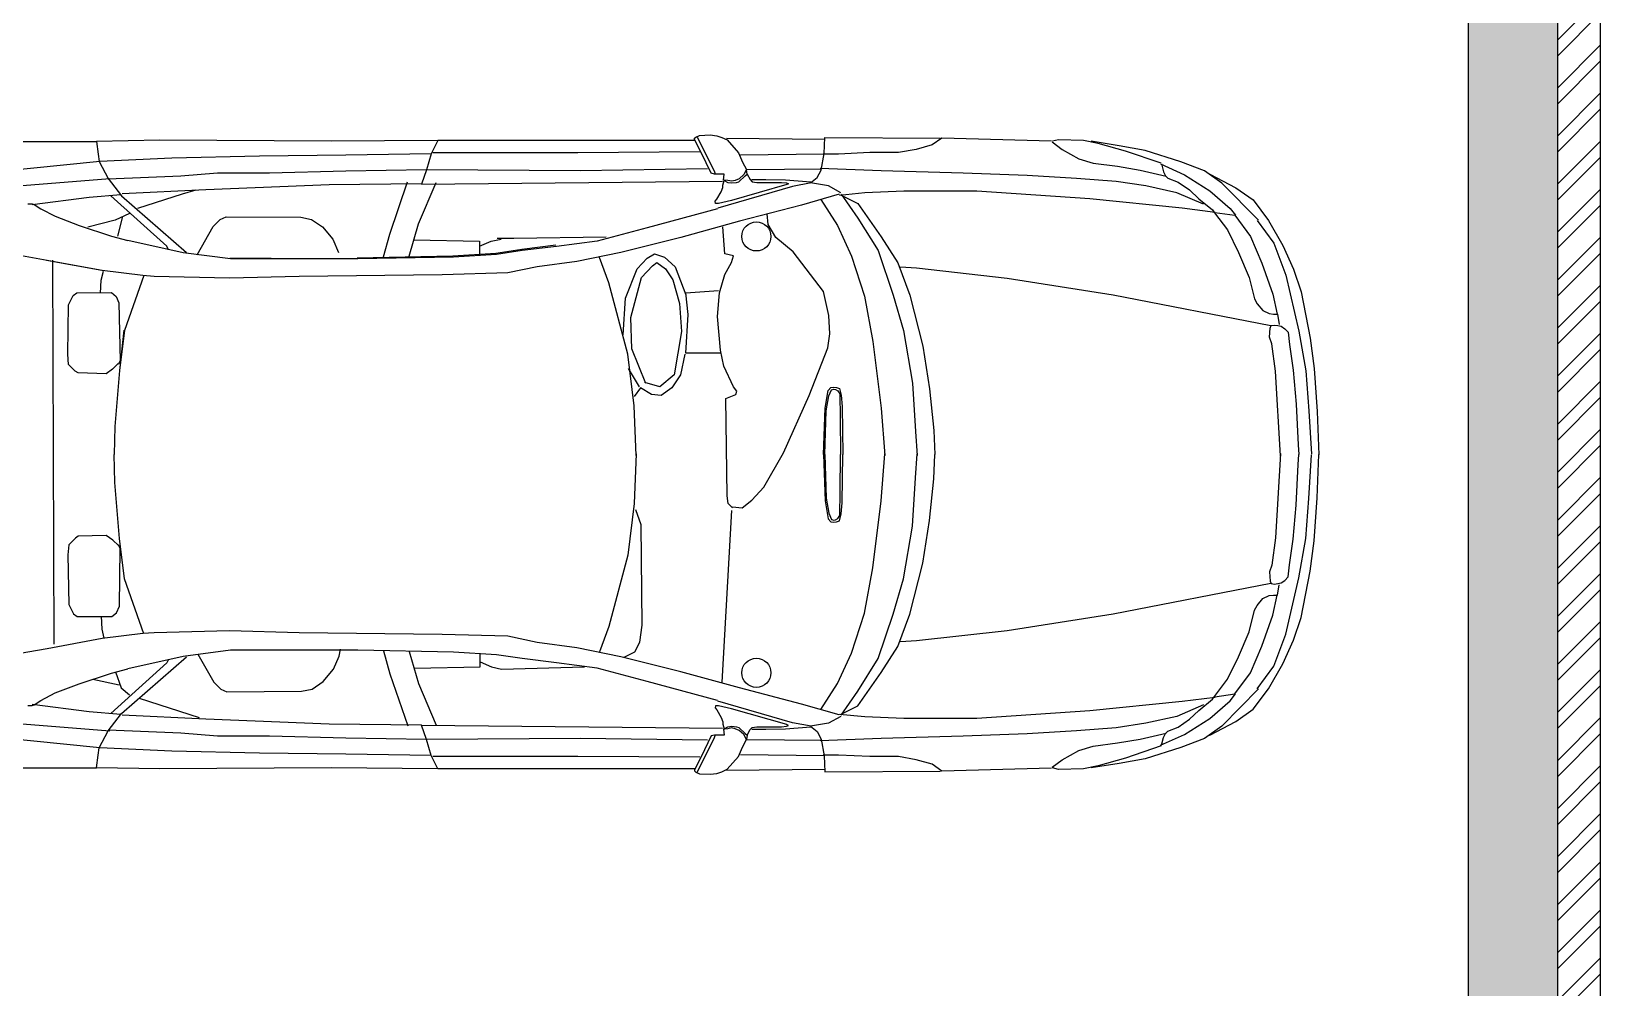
# Model space of a CAD drawing. Header units: millimetres. Extents: x 10193 to 57833, y 9963 to 44360.
# Drawn here: x 53434 to 57833, y 26498 to 29179 of the extents above; entities that cross this region are included whole.
import ezdxf

# ---------------------------------------------------------------- set-up
doc = ezdxf.new("R2010")
doc.units = ezdxf.units.MM
doc.layers.add('free-dwg.com', color=7, linetype='Continuous')
doc.layers.add('Стены', color=7, linetype='Continuous')

msp = doc.modelspace()

# ---------------------------------------------------------------- hatches: boundary and pattern name
at = {"layer": 'Стены'}
h = msp.add_hatch(dxfattribs=at)
h.set_pattern_fill('ANSI32', color=256, scale=10)
h.paths.add_polyline_path([(57833.4, 42702.7), (10593.4, 42702.7), (10593.4, 9962.7), (26833.4, 9962.7), (26833.4, 14962.7), (57833.4, 14962.7)])
h.paths.add_polyline_path([(10713.4, 42582.7), (57713.4, 42582.7), (57713.4, 15082.7), (26713.4, 15082.7), (26713.4, 10082.7), (10713.4, 10082.7)], flags=16)
h.paths.add_polyline_path([(10963.4, 42332.7), (57463.4, 42332.7), (57463.4, 15332.7), (26463.4, 15332.7), (26463.4, 10332.7), (10963.4, 10332.7)], flags=0)
h.paths.add_polyline_path([(57463.4, 42332.7), (10963.4, 42332.7), (10963.4, 10332.7), (26463.4, 10332.7), (26463.4, 15332.7), (57463.4, 15332.7)], flags=0)
h = msp.add_hatch(dxfattribs=at)
h.set_pattern_fill('ANSI36', color=256, scale=10)
h.paths.add_polyline_path([(57713.4, 42582.7), (10713.4, 42582.7), (10713.4, 10082.7), (26713.4, 10082.7), (26713.4, 15082.7), (57713.4, 15082.7)])
h.paths.add_polyline_path([(10963.4, 42332.7), (57463.4, 42332.7), (57463.4, 15332.7), (26463.4, 15332.7), (26463.4, 10332.7), (10963.4, 10332.7)], flags=16)

# ---------------------------------------------------------------- linework, layer by layer
at = {"layer": 'free-dwg.com'}
for p, q in [((53218.5, 28870.7), (53616.2, 28870.7)), ((53794.5, 28874.2), (53616.2, 28870.7)), ((53616.2, 28870.7), (53621.2, 28835.2)), ((54274.2, 28871.4), (53794.5, 28874.2)), ((54573.3, 28873.4), (54274.2, 28871.4)), ((54573.3, 28873.4), (54554.7, 28836.3)), ((55295, 28873.4), (54573.3, 28873.4)), ((55293.3, 28879.8), (55296.8, 28883.3)), ((55293.3, 28876.3), (55293.3, 28879.8)), ((55312, 28840), (55293.3, 28876.3)), ((55296.8, 28883.3), (55307.3, 28888)), ((55300.3, 28883.3), (55348.4, 28788.5)), ((55307.3, 28888), (55336.6, 28889.2)), ((55336.6, 28889.2), (55355.4, 28886.9)), ((55355.4, 28886.9), (55369.5, 28882.2)), ((55369.5, 28882.2), (55384.7, 28875.1)), ((55658.5, 28876.1), (55382.5, 28878.7)), ((55384.7, 28875.1), (55416.3, 28838.8)), ((55656.4, 28837.5), (55658.5, 28882.3)), ((55658.5, 28882.3), (55982.5, 28880.1)), ((55959.1, 28861), (55914.3, 28848.2)), ((55986.8, 28880.1), (55959.1, 28861)), ((56293.7, 28871.6), (55986.8, 28880.1)), ((56295.8, 28869.5), (56323.5, 28848.2)), ((56313.5, 28875.7), (56296.5, 28871.5)), ((56383.9, 28873.6), (56313.5, 28875.7)), ((56424.4, 28865.1), (56383.9, 28873.6)), ((56484.1, 28858.7), (56405.2, 28871.5)), ((56501.1, 28843.8), (56424.4, 28865.1)), ((53621.2, 28835.2), (53623.8, 28815)), ((53828, 28824), (53626.3, 28815)), ((54073.4, 28829.6), (53828, 28824)), ((54316, 28832.4), (54073.4, 28829.6)), ((54554.7, 28836.3), (54316, 28832.4)), ((54554.7, 28836.3), (54541.4, 28791.3)), ((54966, 28839), (54560, 28839)), ((55308.2, 28841.6), (54966, 28839)), ((55340.2, 28781.5), (55312, 28840)), ((55416.3, 28838.8), (55428.1, 28813.1)), ((55422.3, 28833.7), (55655.8, 28836.3)), ((55647.9, 28790.7), (55656.4, 28837.5)), ((55696.9, 28835.4), (55654.3, 28835.4)), ((55784.3, 28839.7), (55696.9, 28835.4)), ((55865.3, 28839.7), (55784.3, 28839.7)), ((55914.3, 28848.2), (55865.3, 28839.7)), ((56323.5, 28848.2), (56370.4, 28822.6)), ((56370.4, 28822.6), (56410.9, 28809.8)), ((56556.5, 28845.9), (56484.1, 28858.7)), ((56601.3, 28809.7), (56501.1, 28843.8)), ((56656.7, 28814), (56556.5, 28845.9)), ((53626.3, 28815), (53329.9, 28784.6)), ((53623.8, 28815), (53649.1, 28766.9)), ((53853.1, 28773.9), (53649.5, 28765.5)), ((53956.3, 28782.2), (53853.1, 28773.9)), ((54101.3, 28782.2), (53956.3, 28782.2)), ((54316, 28787.8), (54101.3, 28782.2)), ((54541.4, 28791.3), (54316, 28787.8)), ((54541.4, 28791.3), (54528.2, 28751.5)), ((54973.9, 28788.6), (54541.4, 28791.3)), ((55329.5, 28793.9), (54973.9, 28788.6)), ((55349.5, 28779.1), (55340.2, 28781.5)), ((55348.4, 28788.5), (55350.7, 28780.3)), ((55376.5, 28779.1), (55349.5, 28779.1)), ((55374.1, 28762.7), (55376.5, 28779.1)), ((55417.5, 28758), (55435.1, 28774.4)), ((55431.6, 28777.9), (55418.7, 28766.2)), ((55428.1, 28813.1), (55438.6, 28792)), ((55438.6, 28792), (55431.6, 28777.9)), ((55435.1, 28774.4), (55441, 28779.1)), ((55441, 28779.1), (55438.6, 28792)), ((55439.2, 28791.9), (55545.3, 28792.9)), ((55441, 28779.1), (55449.2, 28763.9)), ((55545.3, 28792.9), (55646.3, 28793.9)), ((55637.2, 28769.4), (55647.9, 28790.7)), ((55816.2, 28788.6), (55645.7, 28794.9)), ((56046.4, 28782.2), (55816.2, 28788.6)), ((56225.5, 28775.8), (56046.4, 28782.2)), ((56364, 28767.3), (56225.5, 28775.8)), ((56410.9, 28809.8), (56479.1, 28801.3)), ((56479.1, 28801.3), (56543, 28790.7)), ((56543, 28790.7), (56615.5, 28773.6)), ((56599.8, 28807.7), (56667, 28777.6)), ((56602.5, 28807.7), (56608, 28785.8)), ((56608, 28785.8), (56613.5, 28774.8)), ((56613.5, 28774.8), (56620.3, 28768)), ((56722.8, 28788.4), (56656.7, 28814)), ((56667, 28777.6), (56738.3, 28732.3)), ((56771.8, 28754.3), (56722.8, 28788.4)), ((56738, 28779.4), (56810.5, 28741.1)), ((53332.5, 28741.6), (53654.1, 28766.9)), ((53649.1, 28766.9), (53687.1, 28718.8)), ((53922.8, 28734.9), (53688.6, 28723.7)), ((53858, 28724.4), (53896.3, 28735.1)), ((54268.6, 28748.8), (53922.8, 28734.9)), ((54528, 28751.6), (54268.6, 28748.8)), ((54487.8, 28756.7), (54438.1, 28610.4)), ((54567.9, 28754.9), (54518.2, 28638.7)), ((54528.2, 28751.5), (55371.9, 28759.4)), ((55355.4, 28708.8), (55368.3, 28729.9)), ((55567.5, 28744.5), (55358.5, 28683.9)), ((55368.3, 28729.9), (55373, 28741.6)), ((55373, 28748.7), (55376.5, 28761.5)), ((55373, 28741.6), (55373, 28748.7)), ((55377.7, 28762.7), (55375.3, 28761.5)), ((55376.5, 28761.5), (55387, 28755.7)), ((55387, 28761.5), (55377.7, 28762.7)), ((55397.6, 28759.2), (55387, 28761.5)), ((55387, 28755.7), (55397.6, 28754.5)), ((55552.3, 28749.8), (55396.4, 28705.3)), ((55407, 28761.5), (55397.6, 28759.2)), ((55397.6, 28754.5), (55410.5, 28755.7)), ((55418.7, 28766.2), (55407, 28761.5)), ((55410.5, 28755.7), (55417.5, 28758)), ((55449.2, 28763.9), (55455, 28758)), ((55492.8, 28763.6), (55453.4, 28763.6)), ((55455, 28758), (55467.9, 28755.7)), ((55467.9, 28755.7), (55537.1, 28755.7)), ((55548.3, 28762.6), (55492.8, 28763.6)), ((55537.1, 28755.7), (55551.1, 28754.5)), ((55619, 28756.6), (55548.3, 28762.6)), ((55551.1, 28754.5), (55557, 28752.2)), ((55557, 28752.2), (55551.1, 28749.8)), ((55620, 28754.5), (55567.5, 28744.5)), ((55618, 28754.5), (55637.2, 28769.4)), ((55669.2, 28746), (55618, 28754.5)), ((55703.3, 28726.8), (55669.2, 28746)), ((55699.6, 28720.2), (55771, 28727.4)), ((55771, 28727.4), (55880.3, 28732.1)), ((55880.3, 28732.1), (56084.8, 28732.1)), ((56084.8, 28732.1), (56401, 28710.7)), ((56474.8, 28758.7), (56364, 28767.3)), ((56558, 28746), (56474.8, 28758.7)), ((56645.4, 28726.8), (56558, 28746)), ((56620.3, 28768), (56649.1, 28757)), ((56649.1, 28757), (56680.7, 28735.1)), ((56680.7, 28735.1), (56706.8, 28710.4)), ((56738.3, 28732.3), (56794.6, 28683)), ((56874.1, 28650), (56771.8, 28754.3)), ((56810.5, 28741.1), (56859.5, 28707)), ((53424.1, 28695.9), (53436.2, 28695.9)), ((53436.2, 28695.9), (53442.2, 28694.4)), ((53595.9, 28713.8), (53436.3, 28693.5)), ((53442.2, 28694.4), (53460.4, 28682.3)), ((53684.5, 28721.4), (53595.9, 28713.8)), ((53813.7, 28577.1), (53656.7, 28718.8)), ((53687.1, 28718.8), (53869.4, 28559.4)), ((53732.5, 28684.1), (53858, 28724.4)), ((55350.7, 28703), (55355.4, 28708.8)), ((55351.9, 28697.1), (55350.7, 28703)), ((55360.1, 28697.1), (55351.9, 28697.1)), ((55396.4, 28705.3), (55360.1, 28697.1)), ((55592.9, 28692.5), (55419.5, 28647.1)), ((55698.9, 28722.8), (55592.9, 28692.5)), ((55647.1, 28707.7), (55694, 28634.9)), ((55704.4, 28723.3), (55751.2, 28655.7)), ((55704.4, 28720.7), (55751.2, 28697.3)), ((55751.2, 28697.3), (55816.2, 28603.8)), ((56401, 28710.7), (56660.1, 28684.6)), ((56720, 28694.9), (56645.4, 28726.8)), ((56660.1, 28684.6), (56752.8, 28672.7)), ((56706.8, 28710.4), (56745.2, 28678.9)), ((56859.5, 28707), (56902.1, 28649.5)), ((53460.4, 28682.3), (53501.2, 28661.2)), ((53501.2, 28661.2), (53567.7, 28635.5)), ((53668.7, 28650.1), (53592.1, 28630.9)), ((53709.1, 28669.2), (53668.7, 28650.1)), ((53689.9, 28660.7), (53675.1, 28605.4)), ((53943.5, 28632.3), (53962.9, 28651.7)), ((53962.9, 28651.7), (53980.3, 28659.5)), ((53980.3, 28659.5), (54189.5, 28658.2)), ((54189.5, 28658.2), (54219.4, 28652.5)), ((54219.4, 28652.5), (54250.4, 28631.3)), ((55357.2, 28682.4), (55160.3, 28628.6)), ((55419.5, 28647.1), (55254.6, 28601.7)), ((55499.7, 28637.6), (55496.7, 28667.9)), ((55751.2, 28655.7), (55808.4, 28564.8)), ((56745.2, 28678.9), (56750.7, 28670.6)), ((56750.7, 28670.6), (56787.7, 28622.7)), ((56752.1, 28672), (56808.3, 28663.8)), ((56794.6, 28683), (56809.7, 28663.8)), ((56808.3, 28663.8), (56852.2, 28604.8)), ((56870.2, 28649.5), (56917.1, 28585.6)), ((56902.1, 28649.5), (56942.6, 28579.3)), ((53567.7, 28635.5), (53658.3, 28605.3)), ((53658.3, 28605.3), (53704.5, 28593.1)), ((53899.2, 28552.8), (53943.5, 28632.3)), ((54250.4, 28631.3), (54279.6, 28596.5)), ((54279.6, 28596.5), (54295.2, 28559.8)), ((54438.1, 28610.4), (54420.3, 28546.3)), ((54518.2, 28638.7), (54492.4, 28548.5)), ((54722.7, 28591.2), (54750.7, 28597.3)), ((54786.5, 28598.9), (54739.7, 28598.9)), ((55045.5, 28602.5), (54786.5, 28598.9)), ((55160.3, 28628.6), (55020.6, 28591.6)), ((55254.6, 28601.7), (55086.3, 28559.7)), ((55378.4, 28555.8), (55372.3, 28631.5)), ((55521, 28601.2), (55499.7, 28637.6)), ((55569.5, 28561.8), (55521, 28601.2)), ((55694, 28634.9), (55733, 28549.2)), ((55816.2, 28603.8), (55863.1, 28531)), ((56787.7, 28622.7), (56817.9, 28559.6)), ((56852.2, 28604.8), (56883.8, 28529.5)), ((53478.5, 28537.4), (53375.7, 28555.5)), ((53859.5, 28558.7), (53704.5, 28593.1)), ((53818.8, 28567), (53813.7, 28577.1)), ((53992.4, 28541.5), (53859.5, 28558.7)), ((54506.3, 28594.6), (54690.6, 28591.1)), ((54736.4, 28557.1), (54615.9, 28549.4)), ((54738, 28553.8), (54617.5, 28546.4)), ((54690.6, 28577.1), (54722.7, 28591.2)), ((54690.6, 28591.1), (54690.7, 28555.1)), ((54808.6, 28568.2), (54736.4, 28557.1)), ((54810.2, 28564.7), (54738, 28553.8)), ((54904.5, 28580.3), (54808.6, 28568.2)), ((54906.2, 28576.5), (54810.2, 28564.7)), ((55020.6, 28591.6), (54906.2, 28576.5)), ((55086.3, 28559.7), (54963.4, 28534.4)), ((55160, 28543.6), (55181.3, 28555.8)), ((55181.3, 28555.8), (55208.6, 28546.7)), ((55402.7, 28549.7), (55378.4, 28555.8)), ((55654.4, 28449.7), (55569.5, 28561.8)), ((55808.4, 28564.8), (55850.1, 28440)), ((56817.9, 28559.6), (56848.1, 28489.7)), ((56917.1, 28585.6), (56951.2, 28496.2)), ((56942.6, 28579.3), (56972.5, 28513.2)), ((53631.2, 28508.8), (53476.9, 28537.1)), ((53632.6, 28508.7), (53478.5, 28537.4)), ((53492.9, 28538.3), (53497, 27461.1)), ((53630.2, 28482.4), (53635.9, 28507.6)), ((53746.3, 28494.8), (53632.6, 28508.7)), ((54106.5, 28543), (53990.8, 28542.7)), ((54108.1, 28541.5), (53992.4, 28541.5)), ((54349.2, 28541.5), (54108.1, 28541.5)), ((54615.9, 28549.4), (54347.7, 28543.7)), ((54617.5, 28546.4), (54349.2, 28541.5)), ((54852.3, 28519.3), (54770, 28502.2)), ((54963.4, 28534.4), (54852.3, 28519.3)), ((55053.1, 28474.4), (55026.8, 28545.4)), ((55099.4, 28431.5), (55132.7, 28513.3)), ((55132.7, 28513.3), (55160, 28543.6)), ((55144.9, 28489.1), (55175.2, 28522.4)), ((55175.2, 28522.4), (55187.3, 28531.5)), ((55187.3, 28531.5), (55211.6, 28513.3)), ((55208.6, 28546.7), (55238.9, 28519.4)), ((55211.6, 28513.3), (55232.8, 28483)), ((55238.9, 28519.4), (55269.2, 28440.6)), ((55378.4, 28498.2), (55396.6, 28531.5)), ((55396.6, 28531.5), (55402.7, 28549.7)), ((55733, 28549.2), (55769.4, 28437.4)), ((55863.1, 28531), (55896.9, 28440)), ((55915.1, 28515.4), (55870.9, 28518)), ((56170.1, 28486.8), (55915.1, 28515.4)), ((56883.8, 28529.5), (56914, 28443.1)), ((56972.5, 28513.2), (56993.8, 28449.4)), ((53628.3, 28445.6), (53630.2, 28482.4)), ((53749.7, 28495.4), (53694.7, 28341)), ((53778.3, 28492.3), (53746.3, 28494.8)), ((53989.9, 28487.4), (53778.3, 28492.3)), ((54184.4, 28492.3), (53989.9, 28487.4)), ((54585.5, 28497.3), (54184.4, 28492.3)), ((54770, 28502.2), (54585.5, 28497.3)), ((55105.8, 28274.6), (55053.1, 28474.4)), ((55114.6, 28377), (55144.9, 28489.1)), ((55232.8, 28483), (55251, 28416.4)), ((55363.2, 28446.7), (55378.4, 28498.2)), ((56466.7, 28440), (56170.1, 28486.8)), ((56848.1, 28489.7), (56863.2, 28429.4)), ((56951.2, 28496.2), (56987.4, 28338.6)), ((53538.2, 28412.7), (53551.2, 28438.9)), ((53551.2, 28438.9), (53561.6, 28446.7)), ((53561.6, 28446.7), (53658.5, 28447)), ((53658.5, 28447), (53671.6, 28436.6)), ((53671.6, 28436.6), (53679.5, 28418.3)), ((55093.3, 28328.5), (55099.4, 28431.5)), ((55269.2, 28446.7), (55360.2, 28452.7)), ((55275.3, 28386.1), (55269.2, 28446.7)), ((55357.2, 28380), (55363.2, 28446.7)), ((55669.6, 28383), (55654.4, 28449.7)), ((55769.4, 28437.4), (55792.8, 28310)), ((55850.1, 28440), (55878.7, 28341.2)), ((55896.9, 28440), (55933.3, 28297)), ((56909, 28354.2), (56466.7, 28440)), ((56863.2, 28429.4), (56870.1, 28415.7)), ((56914, 28443.1), (56926.3, 28386.9)), ((56993.8, 28449.4), (57019.4, 28319.5)), ((53535.9, 28274), (53538.2, 28412.7)), ((53679.5, 28418.3), (53682.6, 28256.1)), ((55117.6, 28289.1), (55114.6, 28377)), ((55251, 28416.4), (55257.1, 28337.6)), ((55269.2, 28277), (55275.3, 28386.1)), ((55366.3, 28286.1), (55357.2, 28380)), ((55672.6, 28331.5), (55669.6, 28383)), ((56870.1, 28415.7), (56886.5, 28396.5)), ((56886.5, 28396.5), (56904.4, 28388.3)), ((56904.4, 28388.3), (56916.7, 28386.9)), ((56916.7, 28386.9), (56927.7, 28386.9)), ((56927.7, 28386.9), (56931.8, 28358.1)), ((53693.7, 28341.3), (53680.9, 28228.7)), ((53694.7, 28341), (53681.6, 28228.5)), ((55257.1, 28337.6), (55235.9, 28216.4)), ((55666.5, 28292.1), (55672.6, 28331.5)), ((55878.7, 28341.2), (55904.7, 28193)), ((56905, 28322), (56906.7, 28347.6)), ((56906.7, 28347.6), (56910.1, 28354.4)), ((56910.1, 28354.4), (56918.7, 28356.1)), ((56918.7, 28356.1), (56928.9, 28354.4)), ((56928.9, 28354.4), (56937.4, 28352.7)), ((56937.4, 28352.7), (56947.7, 28345.9)), ((56947.7, 28345.9), (56957.9, 28335.7)), ((56957.9, 28335.7), (56961.3, 28301.6)), ((56987.4, 28338.6), (57006.6, 28227.9)), ((55157, 28192.1), (55117.6, 28289.1)), ((55615, 28158.8), (55666.5, 28292.1)), ((55792.8, 28310), (55816.2, 28122.9)), ((55933.3, 28297), (55951.5, 28177.4)), ((56911.8, 28303.3), (56905, 28322)), ((56922.1, 28226.5), (56911.8, 28303.3)), ((56961.3, 28301.6), (56971.6, 28229.9)), ((57019.4, 28319.5), (57030, 28234.3)), ((53538.6, 28245.3), (53535.9, 28274)), ((53557, 28227), (53538.6, 28245.3)), ((53677.4, 28248.3), (53661.7, 28232.5)), ((53682.6, 28256.1), (53677.4, 28245.7)), ((55124.2, 28130), (55105.8, 28274.6)), ((55266.2, 28274), (55254.1, 28216.4)), ((55366.3, 28277), (55269.2, 28277)), ((55375.4, 28240.6), (55366.3, 28286.1)), ((53564.9, 28221.8), (53557, 28227)), ((53643.4, 28219.4), (53564.9, 28221.8)), ((53661.7, 28232.5), (53643.4, 28219.4)), ((53681.6, 28228.5), (53668.5, 28071.5)), ((55138.8, 28183.1), (55108.5, 28234.6)), ((55235.9, 28216.4), (55196.4, 28183.1)), ((55254.1, 28216.4), (55229.8, 28180)), ((55402.7, 28183.1), (55375.4, 28240.6)), ((56935.7, 27989.5), (56922.1, 28226.5)), ((56971.6, 28229.9), (56980.1, 28134.5)), ((57006.6, 28227.9), (57015.1, 28115.7)), ((57030, 28234.3), (57038.5, 28113.6)), ((55141.8, 28180), (55123.7, 28155.8)), ((55172.2, 28161.8), (55141.8, 28180)), ((55196.4, 28183.1), (55154, 28195.2)), ((55199.5, 28158.8), (55172.2, 28161.8)), ((55229.8, 28180), (55199.5, 28158.8)), ((55381.4, 28149.7), (55408.7, 28161.8)), ((55411.8, 28170.9), (55402.7, 28183.1)), ((55408.7, 28161.8), (55411.8, 28170.9)), ((55542.2, 27998.2), (55615, 28158.8)), ((55659.6, 28122.6), (55667.8, 28172.8)), ((55662.4, 28115.3), (55669.7, 28157.3)), ((55667.8, 28172.8), (55675.1, 28181)), ((55669.7, 28157.3), (55677, 28174.6)), ((55675.1, 28181), (55683.4, 28181.9)), ((55677, 28174.6), (55683.4, 28176.4)), ((55683.4, 28181.9), (55691.6, 28181)), ((55683.4, 28176.4), (55688.8, 28175.5)), ((55688.8, 28175.5), (55695.2, 28171.9)), ((55691.6, 28181), (55699.8, 28178.2)), ((55695.2, 28171.9), (55700.7, 28163.6)), ((55699.8, 28178.2), (55704.4, 28159.1)), ((55700.7, 28163.6), (55701.6, 28096.1)), ((55704.4, 28159.1), (55707.1, 28128.1)), ((55904.7, 28193), (55912.5, 28057.9)), ((55951.5, 28177.4), (55964.5, 28060.5)), ((55129.4, 27990.6), (55124.2, 28130)), ((55384.5, 27877), (55381.4, 28149.7)), ((55655, 27993), (55659.6, 28122.6)), ((55658.7, 27993), (55662.4, 28115.3)), ((55707.1, 28128.1), (55708.9, 27993)), ((55816.2, 28122.9), (55826.7, 27990.3)), ((56980.1, 28134.5), (56985.2, 28020.2)), ((57015.1, 28115.7), (57022.4, 27993.9)), ((57038.5, 28113.6), (57043, 27992.6)), ((53668.5, 28071.5), (53665.9, 27993)), ((55701.6, 28096.1), (55702.5, 27993)), ((55912.5, 28057.9), (55917.7, 27990.3)), ((55964.5, 28060.5), (55967.2, 27992.9)), ((53668.5, 27914.2), (53665.9, 27992.7)), ((55129.4, 27995.1), (55124.2, 27855.7)), ((55487.6, 27901.3), (55542.2, 27998.2)), ((55655, 27992.7), (55659.6, 27863.1)), ((55658.7, 27992.7), (55662.4, 27870.4)), ((55701.6, 27889.6), (55702.5, 27992.7)), ((55707.1, 27857.6), (55708.9, 27992.7)), ((55816.2, 27862.8), (55826.7, 27995.4)), ((55912.5, 27927.8), (55917.7, 27995.4)), ((55964.5, 27925.2), (55967.2, 27992.8)), ((56935.7, 27996.2), (56922.1, 27759.2)), ((56985.2, 28020.2), (56986.9, 27992.9)), ((56985.2, 27965.5), (56986.9, 27992.7)), ((57015.1, 27870), (57022.4, 27991.8)), ((57038.5, 27872.1), (57043, 27993.1)), ((56980.1, 27851.2), (56985.2, 27965.5)), ((53681.6, 27757.2), (53668.5, 27914.2)), ((55454.2, 27864.9), (55487.6, 27901.3)), ((55904.7, 27792.6), (55912.5, 27927.8)), ((55951.5, 27808.2), (55964.5, 27925.2)), ((55124.2, 27855.7), (55105.8, 27711.1)), ((55387.5, 27855.8), (55384.5, 27877)), ((55399.6, 27843.7), (55387.5, 27855.8)), ((55426.9, 27843.7), (55454.2, 27864.9)), ((55659.6, 27863.1), (55667.8, 27812.9)), ((55662.4, 27870.4), (55669.7, 27828.4)), ((55700.7, 27822), (55701.6, 27889.6)), ((55704.4, 27826.6), (55707.1, 27857.6)), ((55792.8, 27675.7), (55816.2, 27862.8)), ((56971.6, 27755.7), (56980.1, 27851.2)), ((57006.6, 27757.8), (57015.1, 27870)), ((57030, 27751.4), (57038.5, 27872.1)), ((55143.2, 27796.1), (55128.3, 27837.6)), ((55371.1, 27355.2), (55397.9, 27836.3)), ((55399.6, 27846.7), (55426.9, 27843.7)), ((55667.8, 27812.9), (55675.1, 27804.7)), ((55669.7, 27828.4), (55677, 27811.1)), ((55675.1, 27804.7), (55683.4, 27803.8)), ((55677, 27811.1), (55683.4, 27809.3)), ((55683.4, 27809.3), (55688.8, 27810.2)), ((55683.4, 27803.8), (55691.6, 27804.7)), ((55688.8, 27810.2), (55695.2, 27813.8)), ((55691.6, 27804.7), (55699.8, 27807.4)), ((55695.2, 27813.8), (55700.7, 27822)), ((55699.8, 27807.4), (55704.4, 27826.6)), ((55933.3, 27688.7), (55951.5, 27808.2)), ((53565.5, 27763.9), (53557.7, 27758.6)), ((53644.1, 27766.5), (53565.5, 27763.9)), ((53662.4, 27753.4), (53644.1, 27766.5)), ((55146.2, 27514.3), (55143.2, 27796.1)), ((55878.7, 27644.5), (55904.7, 27792.6)), ((53539.4, 27740.3), (53536.7, 27711.5)), ((53557.7, 27758.6), (53539.4, 27740.3)), ((53678.1, 27737.7), (53662.4, 27753.4)), ((53683.4, 27729.8), (53678.1, 27740.3)), ((53680.7, 27567.7), (53683.4, 27729.8)), ((53694.7, 27644.7), (53681.6, 27757.2)), ((56922.1, 27759.2), (56911.8, 27682.4)), ((56961.3, 27684.1), (56971.6, 27755.7)), ((56987.4, 27647.1), (57006.6, 27757.8)), ((57019.4, 27666.2), (57030, 27751.4)), ((53536.7, 27711.5), (53539.4, 27572.9)), ((55105.8, 27711.1), (55053.1, 27511.3)), ((55769.4, 27548.3), (55792.8, 27675.7)), ((55896.9, 27545.7), (55933.3, 27688.7)), ((56911.8, 27682.4), (56905, 27663.7)), ((56957.9, 27650), (56961.3, 27684.1)), ((53749.7, 27490.3), (53694.7, 27644.7)), ((55850.1, 27545.7), (55878.7, 27644.5)), ((56909, 27631.5), (56466.7, 27545.7)), ((56905, 27663.7), (56906.7, 27638.1)), ((56906.7, 27638.1), (56910.1, 27631.3)), ((56910.1, 27631.3), (56918.7, 27629.6)), ((56918.7, 27629.6), (56928.9, 27631.3)), ((56927.7, 27598.8), (56931.8, 27627.6)), ((56928.9, 27631.3), (56937.4, 27633)), ((56937.4, 27633), (56947.7, 27639.8)), ((56947.7, 27639.8), (56957.9, 27650)), ((56951.2, 27489.5), (56987.4, 27647.1)), ((56993.8, 27536.3), (57019.4, 27666.2)), ((56870.1, 27570), (56886.5, 27589.2)), ((56886.5, 27589.2), (56904.4, 27597.4)), ((56904.4, 27597.4), (56916.7, 27598.8)), ((56914, 27542.6), (56926.3, 27598.8)), ((56916.7, 27598.8), (56927.7, 27598.8)), ((53539.4, 27572.9), (53552.5, 27546.7)), ((53552.5, 27546.7), (53562.9, 27538.9)), ((53629.6, 27540.2), (53631.6, 27503.4)), ((53659.8, 27538.9), (53672.9, 27549.3)), ((53672.9, 27549.3), (53680.7, 27567.7)), ((55733, 27436.5), (55769.4, 27548.3)), ((55808.4, 27420.9), (55850.1, 27545.7)), ((55863.1, 27454.7), (55896.9, 27545.7)), ((56466.7, 27545.7), (56170.1, 27498.9)), ((56848.1, 27496), (56863.2, 27556.3)), ((56863.2, 27556.3), (56870.1, 27570)), ((56883.8, 27456.2), (56914, 27542.6)), ((53562.9, 27538.9), (53659.8, 27538.9)), ((53631.6, 27503.4), (53637.4, 27478.3)), ((53989.9, 27498.3), (53778.3, 27493.3)), ((54184.4, 27493.3), (53989.9, 27498.3)), ((55053.1, 27511.3), (55026.8, 27440.3)), ((55140.2, 27466.8), (55146.2, 27514.3)), ((56170.1, 27498.9), (55915.1, 27470.3)), ((56817.9, 27426.1), (56848.1, 27496)), ((56972.5, 27472.4), (56993.8, 27536.3)), ((53632.6, 27477), (53478.5, 27448.3)), ((53746.3, 27490.9), (53632.6, 27477)), ((53778.3, 27493.3), (53746.3, 27490.9)), ((54585.5, 27488.4), (54184.4, 27493.3)), ((54770, 27483.5), (54585.5, 27488.4)), ((54852.3, 27466.4), (54770, 27483.5)), ((54963.4, 27451.3), (54852.3, 27466.4)), ((55125.4, 27440.1), (55140.2, 27466.8)), ((55816.2, 27381.9), (55863.1, 27454.7)), ((55915.1, 27470.3), (55870.9, 27467.7)), ((56852.2, 27380.8), (56883.8, 27456.2)), ((56917.1, 27400), (56951.2, 27489.5)), ((56942.6, 27406.4), (56972.5, 27472.4)), ((53478.5, 27448.3), (53375.7, 27430.2)), ((53813.7, 27408.6), (53656.7, 27266.8)), ((53687.1, 27266.8), (53869.4, 27426.3)), ((53859.5, 27427), (53704.5, 27392.5)), ((53818.8, 27418.7), (53813.7, 27408.6)), ((53992.4, 27444.2), (53859.5, 27427)), ((53900.8, 27433.7), (53945.4, 27354.4)), ((54108.1, 27444.2), (53992.4, 27444.2)), ((54349.2, 27444.2), (54108.1, 27444.2)), ((54281.3, 27391.1), (54296.8, 27427.9)), ((54296.8, 27427.9), (54300.7, 27447.3)), ((54617.5, 27439.2), (54349.2, 27444.2)), ((54439.9, 27377.7), (54421.9, 27441.8)), ((54520, 27349.7), (54494, 27439.8)), ((54738, 27431.9), (54617.5, 27439.2)), ((54692.3, 27397.7), (54692.3, 27433.8)), ((54692.3, 27411.7), (54724.4, 27397.7)), ((54810.2, 27421), (54738, 27431.9)), ((54906.2, 27409.2), (54810.2, 27421)), ((55020.6, 27394.1), (54906.2, 27409.2)), ((55086.3, 27426), (54963.4, 27451.3)), ((55254.6, 27384), (55086.3, 27426)), ((55095.7, 27425.3), (55125.4, 27440.1)), ((55694, 27350.7), (55733, 27436.5)), ((55751.2, 27329.9), (55808.4, 27420.9)), ((56787.7, 27363), (56817.9, 27426.1)), ((53567.7, 27350.2), (53658.3, 27380.4)), ((53658.3, 27380.4), (53704.5, 27392.5)), ((53670.3, 27383.4), (53685.8, 27338.9)), ((54252.3, 27356.3), (54281.3, 27391.1)), ((54490, 27231.6), (54439.9, 27377.7)), ((54508, 27393.7), (54692.3, 27397.7)), ((54724.4, 27397.7), (54752.4, 27391.7)), ((54752.4, 27391.7), (54984.8, 27397.7)), ((55160.3, 27357.1), (55020.6, 27394.1)), ((55419.5, 27338.6), (55254.6, 27384)), ((55751.2, 27288.4), (55816.2, 27381.9)), ((56808.3, 27321.9), (56852.2, 27380.8)), ((56870.2, 27336.2), (56917.1, 27400)), ((56902.1, 27336.2), (56942.6, 27406.4)), ((53460.4, 27303.4), (53501.2, 27324.5)), ((53501.2, 27324.5), (53567.7, 27350.2)), ((53680, 27346.7), (53606.4, 27362.1)), ((53685.8, 27338.9), (53709.1, 27319.6)), ((53945.4, 27354.4), (53964.8, 27335)), ((53964.8, 27335), (53982.2, 27327.3)), ((53982.2, 27327.3), (54191.4, 27329.2)), ((54191.4, 27329.2), (54221.3, 27335)), ((54221.3, 27335), (54252.3, 27356.3)), ((54570.1, 27233.6), (54520, 27349.7)), ((55357.2, 27303.3), (55160.3, 27357.1)), ((55592.9, 27293.2), (55419.5, 27338.6)), ((55647.1, 27278), (55694, 27350.7)), ((55704.4, 27262.4), (55751.2, 27329.9)), ((56750.7, 27315), (56787.7, 27363)), ((56752.1, 27313.7), (56808.3, 27321.9)), ((56874.1, 27335.7), (56771.8, 27231.3)), ((56794.6, 27302.7), (56809.7, 27321.9)), ((56859.5, 27278.7), (56902.1, 27336.2)), ((53424.1, 27289.8), (53436.2, 27289.8)), ((53436.2, 27289.8), (53442.2, 27291.3)), ((53595.9, 27271.9), (53436.3, 27292.1)), ((53442.2, 27291.3), (53460.4, 27303.4)), ((53736.2, 27309.9), (53904.7, 27255.7)), ((55351.9, 27288.5), (55350.7, 27282.7)), ((55350.7, 27282.7), (55355.4, 27276.8)), ((55360.1, 27288.5), (55351.9, 27288.5)), ((55355.4, 27276.8), (55368.3, 27255.8)), ((55567.5, 27241.2), (55358.5, 27301.8)), ((55396.4, 27280.3), (55360.1, 27288.5)), ((55552.3, 27235.8), (55396.4, 27280.3)), ((55698.9, 27262.9), (55592.9, 27293.2)), ((55704.4, 27265), (55751.2, 27288.4)), ((56401, 27275), (56660.1, 27301.1)), ((56720, 27290.8), (56645.4, 27258.9)), ((56660.1, 27301.1), (56752.8, 27313)), ((56706.8, 27275.3), (56745.2, 27306.8)), ((56738.3, 27253.3), (56794.6, 27302.7)), ((56745.2, 27306.8), (56750.7, 27315)), ((56810.5, 27244.6), (56859.5, 27278.7)), ((53332.5, 27244.1), (53654.1, 27218.8)), ((53684.5, 27264.3), (53595.9, 27271.9)), ((53649.1, 27218.8), (53687.1, 27266.8)), ((53922.8, 27250.8), (53688.6, 27262)), ((54268.6, 27236.9), (53922.8, 27250.8)), ((54528, 27234.1), (54268.6, 27236.9)), ((54528.2, 27234.2), (55371.9, 27226.2)), ((54541.4, 27194.4), (54528.2, 27234.2)), ((55368.3, 27255.8), (55373, 27244)), ((55373, 27244), (55373, 27237)), ((55373, 27237), (55376.5, 27224.1)), ((55557, 27233.5), (55551.1, 27235.8)), ((55551.1, 27231.2), (55557, 27233.5)), ((55620, 27231.1), (55567.5, 27241.2)), ((55669.2, 27239.7), (55618, 27231.2)), ((55703.3, 27258.9), (55669.2, 27239.7)), ((55699.6, 27265.5), (55771, 27258.3)), ((55771, 27258.3), (55880.3, 27253.6)), ((55880.3, 27253.6), (56084.8, 27253.6)), ((56084.8, 27253.6), (56401, 27275)), ((56558, 27239.7), (56474.8, 27226.9)), ((56645.4, 27258.9), (56558, 27239.7)), ((56649.1, 27228.7), (56680.7, 27250.6)), ((56667, 27208.1), (56738.3, 27253.3)), ((56680.7, 27250.6), (56706.8, 27275.3)), ((56738, 27206.3), (56810.5, 27244.6)), ((53626.3, 27170.7), (53329.9, 27201)), ((53623.8, 27170.7), (53649.1, 27218.8)), ((53853.1, 27211.8), (53649.5, 27220.2)), ((53956.3, 27203.5), (53853.1, 27211.8)), ((54101.3, 27203.5), (53956.3, 27203.5)), ((54316, 27197.9), (54101.3, 27203.5)), ((54541.4, 27194.4), (54316, 27197.9)), ((54973.9, 27197.1), (54541.4, 27194.4)), ((54554.7, 27149.4), (54541.4, 27194.4)), ((55329.5, 27191.8), (54973.9, 27197.1)), ((55300.3, 27102.3), (55348.4, 27197.2)), ((55340.2, 27204.2), (55312, 27145.7)), ((55349.5, 27206.6), (55340.2, 27204.2)), ((55348.4, 27197.2), (55350.7, 27205.4)), ((55376.5, 27206.6), (55349.5, 27206.6)), ((55374.1, 27223), (55376.5, 27206.6)), ((55377.7, 27223), (55375.3, 27224.1)), ((55376.5, 27224.1), (55387, 27230)), ((55387, 27224.1), (55377.7, 27223)), ((55387, 27230), (55397.6, 27231.2)), ((55397.6, 27226.5), (55387, 27224.1)), ((55397.6, 27231.2), (55410.5, 27230)), ((55407, 27224.1), (55397.6, 27226.5)), ((55418.7, 27219.5), (55407, 27224.1)), ((55410.5, 27230), (55417.5, 27227.6)), ((55417.5, 27227.6), (55435.1, 27211.3)), ((55431.6, 27207.7), (55418.7, 27219.5)), ((55428.1, 27172.6), (55438.6, 27193.7)), ((55438.6, 27193.7), (55431.6, 27207.7)), ((55435.1, 27211.3), (55441, 27206.6)), ((55441, 27206.6), (55438.6, 27193.7)), ((55439.2, 27193.8), (55545.3, 27192.8)), ((55441, 27206.6), (55449.2, 27221.8)), ((55449.2, 27221.8), (55455, 27227.6)), ((55492.8, 27222.1), (55453.4, 27222.1)), ((55455, 27227.6), (55467.9, 27230)), ((55467.9, 27230), (55537.1, 27230)), ((55548.3, 27223.1), (55492.8, 27222.1)), ((55537.1, 27230), (55551.1, 27231.2)), ((55545.3, 27192.8), (55646.3, 27191.8)), ((55619, 27229.1), (55548.3, 27223.1)), ((55618, 27231.2), (55637.2, 27216.3)), ((55637.2, 27216.3), (55647.9, 27195)), ((55816.2, 27197.1), (55645.7, 27190.7)), ((55647.9, 27195), (55656.4, 27148.1)), ((56046.4, 27203.5), (55816.2, 27197.1)), ((56225.5, 27209.9), (56046.4, 27203.5)), ((56364, 27218.4), (56225.5, 27209.9)), ((56474.8, 27226.9), (56364, 27218.4)), ((56479.1, 27184.3), (56543, 27195)), ((56543, 27195), (56615.5, 27212)), ((56599.8, 27178), (56667, 27208.1)), ((56602.5, 27178), (56608, 27199.9)), ((56608, 27199.9), (56613.5, 27210.9)), ((56613.5, 27210.9), (56620.3, 27217.7)), ((56620.3, 27217.7), (56649.1, 27228.7)), ((56722.8, 27197.3), (56656.7, 27171.7)), ((56771.8, 27231.3), (56722.8, 27197.3)), ((53616.2, 27115), (53621.2, 27150.4)), ((53621.2, 27150.4), (53623.8, 27170.7)), ((53828, 27161.7), (53626.3, 27170.7)), ((54073.4, 27156.1), (53828, 27161.7)), ((54316, 27153.3), (54073.4, 27156.1)), ((54554.7, 27149.4), (54316, 27153.3)), ((54573.3, 27112.2), (54554.7, 27149.4)), ((54966, 27146.7), (54560, 27146.7)), ((55308.2, 27144.1), (54966, 27146.7)), ((55312, 27145.7), (55293.3, 27109.4)), ((55384.7, 27110.5), (55416.3, 27146.8)), ((55416.3, 27146.8), (55428.1, 27172.6)), ((55422.3, 27152), (55655.8, 27149.4)), ((55696.9, 27150.3), (55654.3, 27150.3)), ((55656.4, 27148.1), (55658.5, 27103.4)), ((55784.3, 27146), (55696.9, 27150.3)), ((55865.3, 27146), (55784.3, 27146)), ((55914.3, 27137.5), (55865.3, 27146)), ((56323.5, 27137.5), (56370.4, 27163.1)), ((56370.4, 27163.1), (56410.9, 27175.8)), ((56410.9, 27175.8), (56479.1, 27184.3)), ((56601.3, 27176), (56501.1, 27141.9)), ((56656.7, 27171.7), (56556.5, 27139.8)), ((53218.5, 27115), (53616.2, 27115)), ((53794.5, 27111.5), (53616.2, 27115)), ((54274.2, 27114.3), (53794.5, 27111.5)), ((54573.3, 27112.2), (54274.2, 27114.3)), ((55295, 27112.2), (54573.3, 27112.2)), ((55293.3, 27109.4), (55293.3, 27105.9)), ((55293.3, 27105.9), (55296.8, 27102.3)), ((55296.8, 27102.3), (55307.3, 27097.7)), ((55355.4, 27098.8), (55369.5, 27103.5)), ((55369.5, 27103.5), (55384.7, 27110.5)), ((55658.5, 27109.6), (55382.5, 27106.9)), ((55658.5, 27103.4), (55982.5, 27105.6)), ((55959.1, 27124.7), (55914.3, 27137.5)), ((55986.8, 27105.6), (55959.1, 27124.7)), ((56293.7, 27114.1), (55986.8, 27105.6)), ((56295.8, 27116.2), (56323.5, 27137.5)), ((56313.5, 27110), (56296.5, 27114.2)), ((56383.9, 27112.1), (56313.5, 27110)), ((56424.4, 27120.6), (56383.9, 27112.1)), ((56484.1, 27127), (56405.2, 27114.2)), ((56501.1, 27141.9), (56424.4, 27120.6)), ((56556.5, 27139.8), (56484.1, 27127)), ((55307.3, 27097.7), (55336.6, 27096.5)), ((55336.6, 27096.5), (55355.4, 27098.8))]:
    msp.add_line(p, q, dxfattribs=at)
for centre in [(55466.6, 28604.6), (55466.6, 27381.1)]:
    msp.add_circle(centre, 40.8, dxfattribs=at)
at = {"layer": 'Стены'}
for p, q in [((57833.4, 14962.7), (57833.4, 42702.7)), ((57713.4, 15082.7), (57713.4, 42582.7)), ((57463.4, 15332.7), (57463.4, 42332.7))]:
    msp.add_line(p, q, dxfattribs=at)

doc.saveas('drawing.dxf')
